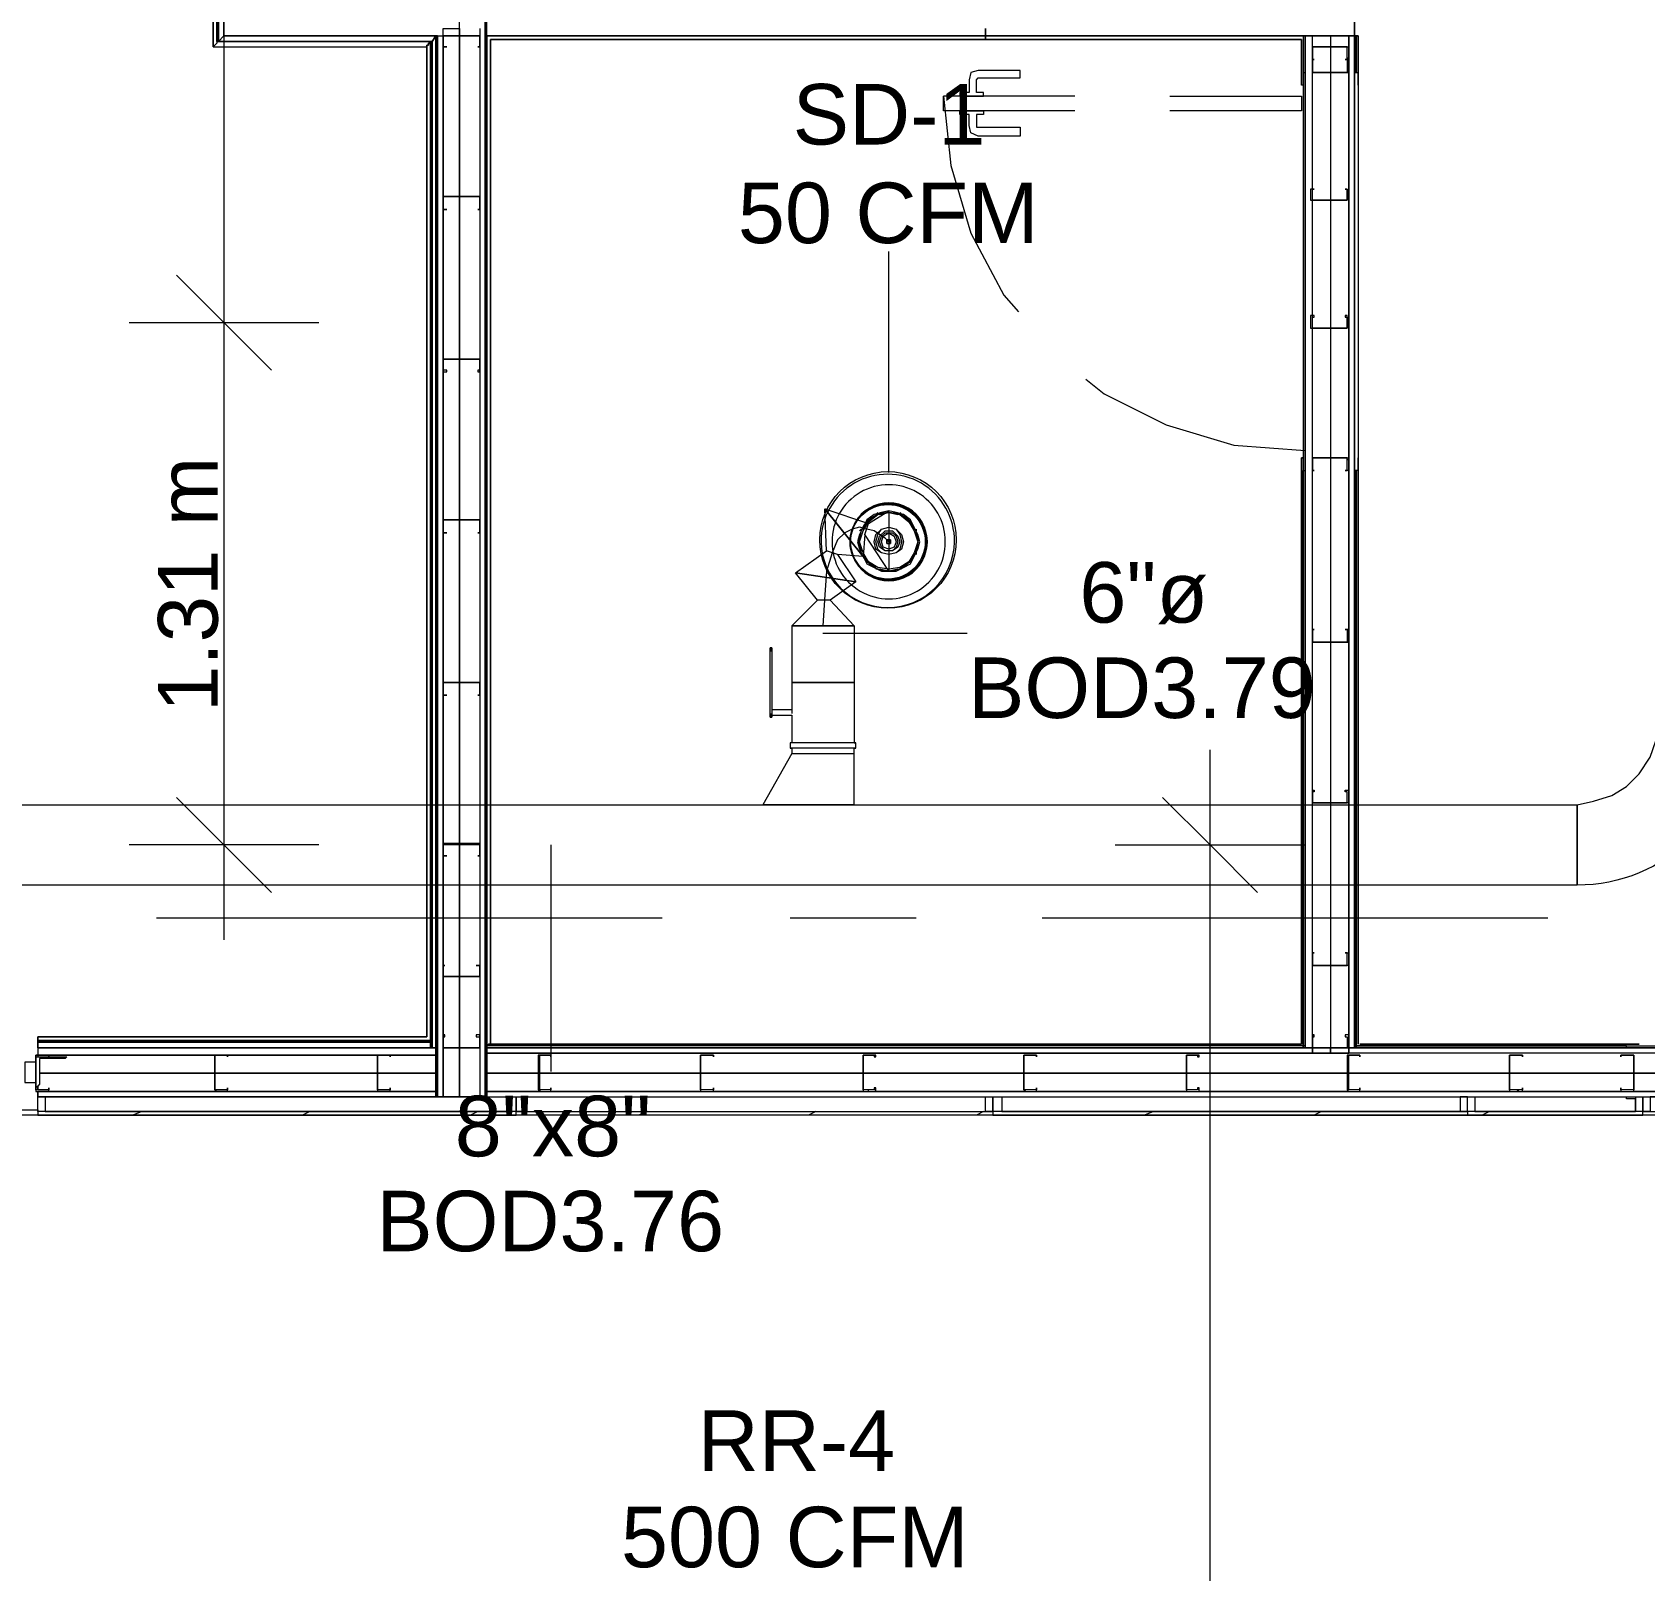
# Model space of a CAD drawing. Header units: metres. Extents: x -2 to 237, y -8 to 52.
# Drawn here: x 48.899 to 52.945, y 22.012 to 25.871 of the extents above; entities that cross this region are included whole.
import ezdxf

# ---------------------------------------------------------------- set-up
doc = ezdxf.new("R2010")
doc.units = ezdxf.units.M
doc.layers.add('HVAC - Ductos', color=5, linetype='Continuous', lineweight=0)
doc.layers.add('PDF4_Text', color=7, linetype='Continuous', lineweight=0)
doc.layers.add('PDF4_Geometry', color=7, linetype='Continuous', lineweight=0, true_color=0xaaaaaa)
doc.styles.add('PDF Helvetica', font='')
doc.styles.get('PDF Helvetica').set_extended_font_data('Helvetica')

msp = doc.modelspace()

# ---------------------------------------------------------------- linework, layer by layer
at = {"layer": 'HVAC - Ductos', "lineweight": 0}
for points in [[(49.3801, 33.0828), (49.3801, 25.1429), (49.3801, 23.5943)], [(51.0478, 24.7672), (51.0478, 25.3216)], [(49.4992, 25.0238), (49.3801, 25.1429), (49.261, 25.262)], [(49.1418, 25.1429), (49.3801, 25.1429), (49.6184, 25.1429)], [(50.9195, 24.561), (50.9653, 24.4923), (50.8142, 24.5153), (50.892, 24.5702), (50.8875, 24.6756), (50.9837, 24.5565), (50.9195, 24.561), (50.892, 24.5702)], [(50.9883, 24.6115), (50.9837, 24.5565), (50.8875, 24.6756), (50.9974, 24.6389), (51.0478, 24.671), (51.0478, 24.5198)], [(50.9837, 24.6252), (50.9974, 24.6481), (51.0157, 24.6573)], [(51.0478, 24.671), (51.0478, 24.5198), (50.9883, 24.6115), (50.9974, 24.6389)], [(51.0157, 24.6618), (51.0203, 24.6664)], [(51.0249, 24.6618), (51.0478, 24.6664), (51.0707, 24.6618)], [(51.0753, 24.6664), (51.0799, 24.6618), (51.0982, 24.6481), (51.112, 24.6252)], [(51.0478, 24.5931), (51.0432, 24.5977), (51.0387, 24.6023), (51.0249, 24.6115), (51.0111, 24.6206), (50.9929, 24.6252), (50.9745, 24.6297), (50.9562, 24.6252), (50.9379, 24.616), (50.9195, 24.5977), (50.9058, 24.5656), (50.892, 24.5198), (50.8875, 24.4602), (50.8829, 24.3824)], [(50.9745, 24.6206), (50.9791, 24.6252)], [(50.9791, 24.5702), (50.9745, 24.5931), (50.9791, 24.6206)], [(51.1166, 24.6252), (51.1166, 24.6206)], [(51.1166, 24.616), (51.1212, 24.5931), (51.1166, 24.5702), (51.1166, 24.5656), (51.1166, 24.561)], [(50.9791, 24.561), (50.9791, 24.5656), (50.9745, 24.5702)], [(51.0157, 24.5289), (50.9974, 24.5427), (50.9837, 24.561)], [(51.112, 24.561), (51.0982, 24.5427), (51.0799, 24.5289)], [(51.0203, 24.5244), (51.0157, 24.5244)], [(51.0707, 24.5244), (51.0478, 24.5198), (51.0249, 24.5244)], [(51.0799, 24.5244), (51.0753, 24.5244)], [(50.8691, 24.4465), (50.8142, 24.5153), (50.9653, 24.4923), (50.9012, 24.4465), (50.8691, 24.4465), (50.805, 24.3824), (50.9608, 24.3824), (50.9608, 24.2404), (50.9562, 24.2404), (50.9471, 24.2404), (50.9379, 24.2404), (50.9195, 24.2404), (50.9012, 24.2404), (50.8829, 24.2404), (50.8646, 24.2404), (50.8463, 24.2404), (50.8279, 24.2404), (50.8187, 24.2404), (50.8096, 24.2404), (50.805, 24.2404), (50.805, 24.1716), (50.7546, 24.1716)], [(50.9608, 24.3824), (50.9012, 24.4465)], [(50.805, 24.3824), (50.805, 24.2404), (50.8096, 24.2404), (50.8187, 24.2404), (50.8279, 24.2404), (50.8463, 24.2404), (50.8646, 24.2404), (50.8829, 24.2404), (50.9012, 24.2404), (50.9195, 24.2404), (50.9379, 24.2404), (50.9471, 24.2404), (50.9562, 24.2404), (50.9608, 24.2404), (50.9608, 24.0891), (50.9653, 24.0891), (50.9608, 24.0891), (50.9562, 24.0891), (50.9425, 24.0891), (50.9241, 24.0891), (50.9058, 24.0891), (50.8829, 24.0891), (50.86, 24.0891), (50.8417, 24.0891), (50.8233, 24.0891), (50.8096, 24.0891), (50.805, 24.0891), (50.8004, 24.0891), (50.8004, 24.0754), (50.805, 24.0754)], [(50.8829, 24.364), (51.2448, 24.364)], [(50.7546, 24.3274), (50.75, 24.3274)], [(50.75, 24.1624), (50.75, 24.1579), (50.75, 24.1533), (50.75, 24.1579), (50.75, 24.1624), (50.75, 24.3182)], [(50.7546, 24.3182), (50.7546, 24.1624), (50.7546, 24.1579), (50.7546, 24.1533), (50.7546, 24.1579), (50.7546, 24.1624), (50.7546, 24.1579), (50.805, 24.1579), (50.805, 24.0891), (50.8004, 24.0891)], [(50.75, 24.1533), (50.7546, 24.1533)], [(50.805, 24.1716), (50.805, 24.167), (50.805, 24.1624)], [(50.9608, 24.0754), (50.9653, 24.0754), (50.9608, 24.0754), (50.9562, 24.0754), (50.9425, 24.0754), (50.9241, 24.0754), (50.9058, 24.0754), (50.8829, 24.0754), (50.86, 24.0754), (50.8417, 24.0754), (50.8233, 24.0754), (50.8096, 24.0754), (50.805, 24.0754), (50.8004, 24.0754)], [(50.8187, 24.0754), (50.8096, 24.0754), (50.805, 24.0754), (50.805, 24.0617), (50.8096, 24.0617), (50.8187, 24.0617), (50.8279, 24.0617), (50.8463, 24.0617), (50.8646, 24.0617), (50.8829, 24.0617), (50.9012, 24.0617), (50.9195, 24.0617), (50.9379, 24.0617), (50.9471, 24.0617), (50.9562, 24.0617), (50.9608, 24.0617), (50.9608, 24.0754), (50.9562, 24.0754), (50.9471, 24.0754)], [(50.8279, 24.0754), (50.8233, 24.0754)], [(50.9241, 24.0754), (50.9195, 24.0754), (50.9012, 24.0754), (50.8829, 24.0754), (50.8646, 24.0754), (50.8463, 24.0754), (50.8417, 24.0754)], [(50.9425, 24.0754), (50.9379, 24.0754)], [(50.9653, 24.0754), (50.9653, 24.0891)], [(50.805, 24.0617), (50.7317, 23.9333), (50.7362, 23.9333), (50.7546, 23.9333), (50.7775, 23.9333), (50.805, 23.9333), (50.8829, 23.9333), (50.9104, 23.9333), (50.9379, 23.9333), (50.9516, 23.9333), (50.9608, 23.9333), (50.9608, 24.0617)], [(50.8509, 24.0617), (50.8554, 24.0617)], [(50.9104, 24.0617), (50.9149, 24.0617)], [(51.8542, 13.7255), (51.8542, 24.0708)], [(49.4992, 23.7134), (49.3801, 23.8326), (49.261, 23.9517)], [(51.7351, 23.9517), (51.8542, 23.8326), (51.9733, 23.7134)], [(50.9608, 23.9333), (50.9516, 23.9333), (50.9379, 23.9333), (50.9104, 23.9333), (50.8829, 23.9333), (50.805, 23.9333), (50.7775, 23.9333), (50.7546, 23.9333), (50.7362, 23.9333), (50.7317, 23.9333)], [(49.6184, 23.8326), (49.3801, 23.8326), (49.1418, 23.8326)], [(50.2002, 23.8326), (50.2002, 23.2644)], [(51.6159, 23.8326), (51.8542, 23.8326), (52.0925, 23.8326)]]:
    msp.add_lwpolyline(points, dxfattribs=at)
for points in [[(50.8783, 24.5931, 0.986385), (51.2128, 24.5931, 1.013803)], [(50.9058, 24.5931, 1.008118), (51.1898, 24.5931, 1.008095)], [(50.9516, 24.5931, 1.018255), (51.144, 24.5931, 1.018367)], [(52.7751, 23.7318), (52.7751, 23.9333), (52.8163, 23.9425), (52.8622, 23.9563), (52.8988, 23.9792), (52.9309, 24.0112), (52.9584, 24.0525), (52.9721, 24.0937), (52.9767, 24.1395), (53.1783, 24.1395, -0.419015)]]:
    msp.add_lwpolyline(points, format="xyb", close=True, dxfattribs=at)
for points in [[(51.1258, 24.5931), (51.1212, 24.6115), (51.112, 24.6297), (51.1028, 24.6481), (51.0845, 24.6618), (51.0661, 24.6664), (51.0478, 24.671), (51.0295, 24.6664), (51.0111, 24.6618), (50.9929, 24.6481), (50.9837, 24.6297), (50.9745, 24.6115), (50.9699, 24.5931), (50.9745, 24.5748), (50.9837, 24.5565), (50.9929, 24.5381), (51.0111, 24.5289), (51.0295, 24.5198), (51.0478, 24.5198), (51.0661, 24.5198), (51.0845, 24.5289), (51.1028, 24.5381), (51.112, 24.5565), (51.1212, 24.5748)], [(51.1212, 24.5931), (51.112, 24.5656), (51.0982, 24.5427), (51.0753, 24.5289), (51.0478, 24.5244), (51.0203, 24.5289), (50.9974, 24.5427), (50.9837, 24.5656), (50.9745, 24.5931), (50.9837, 24.6206), (50.9974, 24.6435), (51.0203, 24.6618), (51.0478, 24.6664), (51.0753, 24.6618), (51.0982, 24.6435), (51.112, 24.6206)], [(51.0845, 24.5931), (51.0799, 24.5748), (51.0661, 24.5656), (51.0478, 24.561), (51.0295, 24.5656), (51.0157, 24.5748), (51.0111, 24.5931), (51.0157, 24.6115), (51.0295, 24.6252), (51.0478, 24.6297), (51.0661, 24.6252), (51.0799, 24.6115)], [(51.0799, 24.5931), (51.0753, 24.5748), (51.0661, 24.5656), (51.0478, 24.561), (51.0295, 24.5656), (51.0203, 24.5748), (51.0157, 24.5931), (51.0203, 24.6115), (51.0295, 24.6252), (51.0478, 24.6297), (51.0661, 24.6252), (51.0753, 24.6115)], [(51.0753, 24.5931), (51.0707, 24.5793), (51.057, 24.5702), (51.0387, 24.5702), (51.0249, 24.5793), (51.0203, 24.5931), (51.0249, 24.6069), (51.0387, 24.6206), (51.057, 24.6206), (51.0707, 24.6069)], [(51.0707, 24.5931), (51.0661, 24.5793), (51.057, 24.5702), (51.0387, 24.5702), (51.0295, 24.5793), (51.0249, 24.5931), (51.0295, 24.6069), (51.0387, 24.616), (51.057, 24.616), (51.0661, 24.6069)], [(51.0661, 24.5931), (51.0616, 24.5793), (51.0478, 24.5748), (51.0341, 24.5793), (51.0295, 24.5931), (51.0341, 24.6069), (51.0478, 24.616), (51.0616, 24.6069)], [(51.0524, 24.5931), (51.0524, 24.5977), (51.0432, 24.5977), (51.0432, 24.5931), (51.0432, 24.5977), (51.0524, 24.5977)], [(51.0432, 24.5931), (51.0432, 24.5885), (51.0524, 24.5885), (51.0524, 24.5931), (51.0524, 24.5885), (51.0432, 24.5885)], [(50.805, 24.3824), (50.8096, 24.3824), (50.8187, 24.3824), (50.8279, 24.3824), (50.8463, 24.3824), (50.8646, 24.3824), (50.8829, 24.3824), (50.9012, 24.3824), (50.9195, 24.3824), (50.9379, 24.3824), (50.9471, 24.3824), (50.9562, 24.3824), (50.9608, 24.3824), (50.9562, 24.3824), (50.9471, 24.3824), (50.9379, 24.3824), (50.9195, 24.3824), (50.9012, 24.3824), (50.8829, 24.3824), (50.8646, 24.3824), (50.8463, 24.3824), (50.8279, 24.3824), (50.8187, 24.3824), (50.8096, 24.3824)], [(50.805, 24.3824), (50.8142, 24.3824), (50.8279, 24.3824), (50.8554, 24.3824), (50.8829, 24.3824), (50.9104, 24.3824), (50.9379, 24.3824), (50.9516, 24.3824), (50.9608, 24.3824), (50.9516, 24.3824), (50.9379, 24.3824), (50.9104, 24.3824), (50.8829, 24.3824), (50.8554, 24.3824), (50.8279, 24.3824), (50.8142, 24.3824)], [(50.9608, 24.3824), (50.9516, 24.3824), (50.9379, 24.3824), (50.9104, 24.3824), (50.8829, 24.3824), (50.8554, 24.3824), (50.8279, 24.3824), (50.8142, 24.3824), (50.805, 24.3824), (50.8142, 24.3824), (50.8279, 24.3824), (50.8554, 24.3824), (50.8829, 24.3824), (50.9104, 24.3824), (50.9379, 24.3824), (50.9516, 24.3824)], [(50.75, 24.3182), (50.75, 24.3228), (50.75, 24.3274), (50.75, 24.3228)], [(50.7546, 24.3182), (50.7546, 24.3228), (50.7546, 24.3274), (50.7546, 24.3228)], [(52.7751, 23.7318), (47.6712, 23.7318), (47.6712, 23.9333), (52.7751, 23.9333)]]:
    msp.add_lwpolyline(points, close=True, dxfattribs=at)
for centre, radius in [((51.046, 24.5977), 0.1714), ((51.0475, 24.5931), 0.0965), ((51.0466, 24.5931), 0.0949), ((51.046, 24.5931), 0.0935), ((51.0474, 24.5935), 0.0737)]:
    msp.add_circle(centre, radius, dxfattribs=at)
at = {"layer": 'PDF4_Geometry', "lineweight": 0}
for points in [[(52.2162, 25.8622), (52.2162, 27.4566), (52.2162, 25.8622)], [(49.3801, 25.8806), (49.3801, 25.8622), (49.9161, 25.8622), (49.9116, 25.8622), (49.9116, 23.324), (49.9116, 25.8622), (49.3801, 25.8622), (49.3801, 25.9859)], [(50.0216, 25.8806), (50.0216, 23.2003), (50.0353, 23.2003), (50.0399, 23.2003), (50.0399, 25.9859)], [(50.0353, 25.9859), (50.0353, 23.2003), (50.0353, 25.9722)], [(52.2162, 25.9859), (52.2162, 25.8622), (52.2162, 25.7706), (52.2162, 25.8622), (52.2162, 25.7706), (52.2253, 25.7706), (52.2253, 24.7718), (52.2162, 24.7718), (52.2162, 25.7706), (52.2162, 25.8622), (52.2162, 25.7706), (52.2162, 25.8622), (52.2162, 23.324), (52.2162, 25.8622), (52.2024, 25.8622), (52.2024, 23.324), (52.2024, 25.8622), (52.1566, 25.8622), (52.1566, 25.8347), (52.1566, 25.7706), (52.1566, 25.4499), (52.1566, 25.1291), (52.1566, 24.8038), (52.1566, 24.3411), (52.1566, 23.9379), (52.1566, 23.5301), (52.1566, 23.324), (52.1978, 23.324), (52.1566, 23.324), (52.1566, 23.3102), (52.2024, 23.3102), (52.2024, 23.324), (54.8093, 23.324)], [(49.3618, 25.9264), (49.3618, 25.8485), (49.3618, 25.9264), (49.3618, 25.8485), (49.3618, 25.8439), (49.3572, 25.8393), (49.3527, 25.8347), (49.8887, 25.8347), (49.8887, 23.3515), (48.9128, 23.3515), (48.9128, 23.3469), (48.9128, 23.3423), (48.9128, 23.3377), (48.9128, 23.324), (48.9128, 23.3377), (48.9128, 23.3423), (48.9128, 23.3469), (48.9128, 23.3515), (49.8887, 23.3515), (49.8887, 25.8347), (49.8887, 25.8393), (49.8933, 25.8393), (49.8933, 25.8439), (49.8979, 25.8439), (49.8979, 25.8485), (49.8979, 23.3377), (49.8979, 25.8485), (49.8979, 23.324), (49.8979, 25.8485), (49.9024, 25.8485), (49.8979, 25.8485), (49.3663, 25.8485), (49.3663, 25.9264), (49.3663, 25.8485), (49.9024, 25.8485), (49.9116, 25.8622), (49.9116, 23.2003), (50.0399, 23.2003), (50.0399, 25.8622), (50.0399, 25.8806)], [(49.3527, 25.9264), (49.3572, 25.9264), (49.3618, 25.9264), (49.3618, 25.8485), (49.3618, 25.9264), (49.3618, 25.8485), (49.8979, 25.8485), (49.3663, 25.8485), (49.3801, 25.8622), (49.9024, 25.8622), (49.3801, 25.8622)], [(49.3527, 25.9264), (49.3527, 25.8347), (49.3527, 25.9264)], [(49.3663, 25.9264), (49.3663, 25.8485), (49.9024, 25.8485), (49.9116, 25.8622), (49.3801, 25.8622), (49.3663, 25.8485), (49.3663, 25.9264)], [(49.3801, 25.9264), (49.3801, 25.8622), (49.3801, 25.9264)], [(50.0216, 25.8806), (50.0216, 23.2003), (49.9711, 23.2003), (49.9711, 23.324), (49.9711, 23.5027), (49.9711, 23.8326), (49.9711, 24.2404), (49.9711, 24.6481), (49.9711, 25.0513), (49.9711, 25.459), (49.9711, 25.8622), (49.9711, 25.931)], [(49.3801, 25.8622), (49.9299, 25.8622), (49.9299, 25.8806)], [(49.9116, 23.2003), (49.9116, 25.8622)], [(49.9161, 25.8622), (49.9161, 23.2003), (49.9116, 23.2003)], [(49.9116, 25.8622), (49.9161, 25.8622)], [(49.9299, 23.2003), (49.9299, 25.8806), (49.9711, 25.8806), (49.9711, 25.8622), (49.9711, 25.459), (49.9711, 25.0513), (49.9711, 24.6481), (49.9711, 24.2404), (49.9711, 23.8326), (49.9711, 23.5027), (49.9711, 23.324), (49.9711, 23.2003), (49.9299, 23.2003), (49.9161, 23.2003), (49.9161, 25.8622), (49.9299, 25.8622), (49.9299, 23.2003), (54.9147, 23.2003)], [(52.2162, 25.8806), (52.2162, 25.8622), (51.2906, 25.8622), (52.2162, 25.8622), (52.0925, 25.8622), (51.2906, 25.8622), (51.2906, 25.8576), (51.2906, 25.8622), (52.0925, 25.8622), (51.2906, 25.8622), (51.9275, 25.8622), (51.2906, 25.8622), (52.0925, 25.8622), (52.0925, 23.324), (50.0399, 23.324), (52.0925, 23.324), (52.1107, 23.324), (52.1978, 23.324), (52.1107, 23.324), (50.0399, 23.324), (50.0399, 25.8622), (50.0399, 23.3698), (50.0399, 25.8622), (50.0399, 23.324)], [(50.0399, 23.3286), (50.0399, 25.8622), (50.0399, 23.324)], [(51.2906, 25.8622), (50.0399, 25.8622), (51.2906, 25.8622)], [(51.2906, 25.8622), (50.0399, 25.8622), (51.2906, 25.8622)], [(50.0399, 25.8622), (51.2906, 25.8622)], [(50.0399, 25.8622), (51.2906, 25.8622), (50.0399, 25.8622)], [(50.0399, 25.8622), (51.2906, 25.8622)], [(50.0399, 23.3286), (50.0399, 25.8622), (50.0399, 23.324)], [(51.2906, 25.8806), (51.2906, 25.8622), (51.2906, 25.8806)], [(52.0925, 25.8622), (51.2906, 25.8622), (52.0925, 25.8622)], [(52.0925, 25.8622), (51.2906, 25.8622), (52.0925, 25.8622)], [(52.0833, 25.853), (52.0833, 25.7385)], [(52.0833, 25.853), (52.0833, 25.7385)], [(52.0833, 25.853), (52.0833, 25.7385)], [(52.0833, 25.853), (52.0833, 25.7385)], [(52.1107, 25.8622), (52.0925, 25.8622), (52.0925, 25.7706), (52.0925, 25.8622), (52.0879, 25.8622), (52.0879, 25.7706), (52.0879, 24.7718), (52.0925, 24.7718), (52.0925, 23.324)], [(52.0925, 25.7706), (52.0925, 25.8622), (52.0925, 25.7706)], [(52.0925, 25.7706), (52.0925, 25.8622), (52.0925, 25.7706)], [(52.1107, 23.324), (52.1107, 25.8622)], [(52.2253, 25.8622), (52.2253, 25.7385)], [(52.2253, 25.8622), (52.2253, 25.7385)], [(52.0879, 25.7385), (52.0833, 25.7385)], [(52.0879, 25.7385), (52.0833, 25.7385)], [(51.5151, 25.711), (51.1853, 25.711), (51.2036, 25.5369), (51.254, 25.3674), (51.3365, 25.2116), (51.3731, 25.1704)], [(51.5151, 25.6743), (51.1853, 25.6743), (51.1853, 25.711)], [(51.7534, 25.711), (52.0833, 25.711), (52.0833, 25.6743), (51.7534, 25.6743)], [(51.5427, 25.0009), (51.5885, 24.9642), (51.7442, 24.8864), (51.9137, 24.8359), (52.0925, 24.8222)], [(52.0925, 23.3286), (52.0925, 24.7718)], [(52.0925, 23.3286), (52.0925, 24.7718)], [(52.2162, 24.7718), (52.2162, 23.324)], [(52.2162, 24.7718), (52.2162, 23.324)], [(50.4797, 23.6493), (49.2106, 23.6493)], [(51.1166, 23.6493), (50.8004, 23.6493)], [(52.7018, 23.6493), (51.4327, 23.6493)], [(48.9128, 23.324), (48.9128, 23.3377), (49.9024, 23.3377)], [(48.9128, 23.324), (48.9128, 23.3377), (49.9024, 23.3377)], [(49.9024, 23.324), (48.9128, 23.324)], [(48.9128, 23.324), (49.9116, 23.324)], [(48.9128, 23.324), (48.9128, 23.3056), (48.9128, 23.3011)], [(49.9116, 23.324), (48.9128, 23.324), (49.9116, 23.324)], [(48.9128, 23.324), (48.9128, 23.3056)], [(49.9116, 23.324), (48.9128, 23.324)], [(49.9024, 23.324), (48.9128, 23.324)], [(48.9128, 23.3056), (48.9128, 23.3011)], [(50.049, 23.3332), (50.0444, 23.3332), (50.0399, 23.3286), (50.0399, 23.324)], [(50.049, 23.3332), (50.0444, 23.3332), (50.0399, 23.3286), (50.0399, 23.324)], [(52.0925, 23.3286), (50.0399, 23.3286)], [(52.0925, 23.3286), (50.0399, 23.3286)], [(54.9147, 23.3102), (50.0399, 23.3102), (52.1107, 23.3102), (52.1107, 23.324), (50.0399, 23.324), (50.0399, 23.2003), (54.9147, 23.2003)], [(50.0399, 23.324), (52.0925, 23.324), (50.0399, 23.324)], [(52.0925, 23.324), (52.1107, 23.324), (52.0925, 23.324)], [(52.0925, 23.324), (52.1107, 23.324)], [(52.2024, 23.324), (52.2162, 23.324), (52.2024, 23.324)], [(52.2024, 23.324), (54.8231, 23.324), (54.8231, 23.3102)], [(52.2024, 23.324), (52.2024, 23.3102)], [(54.8231, 23.3102), (52.2024, 23.3102)], [(52.2162, 23.324), (54.8093, 23.324)], [(52.2162, 23.324), (54.8093, 23.324)], [(48.9082, 23.2874), (48.8807, 23.2874), (48.8807, 23.237), (48.9082, 23.237)], [(53.0821, 23.2598), (52.9171, 23.2598), (52.6056, 23.2598), (52.1978, 23.2598), (51.7946, 23.2598), (51.3869, 23.2598), (50.9837, 23.2598), (50.576, 23.2598), (50.1728, 23.2598), (50.576, 23.2598), (50.9837, 23.2598), (51.3869, 23.2598), (51.7946, 23.2598), (52.1978, 23.2598), (52.6056, 23.2598), (52.9171, 23.2598), (53.0821, 23.2598)], [(53.838, 23.2003), (52.9584, 23.2003), (52.9584, 23.1636), (52.94, 23.1636), (53.8564, 23.1636), (54.956, 23.1636), (54.9606, 23.1636), (54.9606, 23.1545), (54.956, 23.1545), (53.8564, 23.1545), (52.94, 23.1545), (52.94, 23.1636), (52.5002, 23.1636), (51.309, 23.1636), (51.309, 23.1545), (52.5002, 23.1545), (52.94, 23.1545), (52.5002, 23.1545), (51.309, 23.1545), (50.1132, 23.1545), (48.9128, 23.1545)], [(52.9217, 23.2003), (52.94, 23.2003)], [(52.94, 23.2003), (52.94, 23.1636)], [(52.94, 23.1545), (52.94, 23.1636), (52.94, 23.2003), (52.9584, 23.2003)], [(48.9311, 23.1636), (50.0903, 23.1636)], [(49.1739, 23.1636), (49.151, 23.1545)], [(49.5954, 23.1636), (49.5772, 23.1545)], [(50.017, 23.1636), (49.9986, 23.1545)], [(50.1315, 23.1636), (51.2906, 23.1636)], [(50.4431, 23.1636), (50.4201, 23.1545)], [(50.8646, 23.1636), (50.8463, 23.1545)], [(51.286, 23.1636), (51.2678, 23.1545)], [(51.3319, 23.1636), (52.4819, 23.1636)], [(51.7122, 23.1636), (51.6892, 23.1545)], [(52.1337, 23.1636), (52.1153, 23.1545)], [(52.5002, 23.1636), (52.5002, 23.1545)], [(52.5185, 23.1636), (52.9217, 23.1636)], [(52.5552, 23.1636), (52.5369, 23.1545)], [(52.94, 23.1636), (52.9217, 23.1636)]]:
    msp.add_lwpolyline(points, dxfattribs=at)
for points in [[(49.9024, 25.8485), (49.9024, 23.324), (49.9024, 25.8485), (49.9116, 25.8622)], [(50.0216, 25.8622), (49.9299, 25.8622), (49.9299, 25.8347), (49.9391, 25.8347), (49.9299, 25.8347), (49.9299, 25.8622), (50.0216, 25.8622), (50.0216, 25.8347)], [(50.0399, 25.8622), (51.2906, 25.8622)], [(50.0399, 23.324), (52.0879, 23.324), (52.0879, 24.7718), (52.0879, 23.324), (50.0399, 23.324), (50.0399, 23.3286), (50.0444, 23.3332), (50.049, 23.3332), (50.049, 25.853), (50.049, 23.3332), (52.0833, 23.3332), (50.049, 23.3332), (52.0833, 23.3332), (50.049, 23.3332), (50.049, 25.853), (50.049, 23.3332), (50.0444, 23.3332), (50.0399, 23.3286), (50.0399, 23.324), (52.0925, 23.324)], [(50.0536, 25.8622), (51.2906, 25.8622), (51.2906, 25.8576), (51.2906, 25.853), (50.049, 25.853), (51.2906, 25.853), (50.049, 25.853), (51.2906, 25.853), (51.2906, 25.8576), (51.2906, 25.8622)], [(52.0833, 25.853), (51.2906, 25.853)], [(52.0833, 25.853), (51.2906, 25.853)], [(52.0833, 25.7385), (52.0833, 25.853)], [(52.0925, 24.7718), (52.0925, 23.324), (52.0925, 24.7718), (52.0925, 23.324), (52.0925, 25.8622), (52.0925, 25.7706), (52.0925, 25.8622), (52.0879, 25.8622), (52.0879, 25.7706), (52.0925, 25.7706)], [(52.0925, 25.8622), (52.0925, 23.324)], [(52.1107, 23.324), (52.1107, 25.8622), (52.1566, 25.8622), (52.1566, 25.8347), (52.1566, 25.7706), (52.1566, 25.4499), (52.1566, 25.1291), (52.1566, 24.8038), (52.1566, 24.3411), (52.1566, 23.9379), (52.1566, 23.5301), (52.1566, 23.324)], [(52.2162, 25.8622), (52.2162, 23.324), (52.2024, 23.324), (52.2162, 23.324)], [(52.2162, 25.8622), (52.2208, 25.8622), (52.2253, 25.8622), (52.2208, 25.8622), (52.2208, 25.7706), (52.2208, 25.8622), (52.2253, 25.8622), (52.2208, 25.8622), (52.2162, 25.8622), (52.2162, 25.8072)], [(52.2253, 25.7385), (52.2253, 25.8622)], [(52.2253, 25.8622), (52.2253, 25.7385)], [(49.8887, 25.8347), (49.8887, 25.8393), (49.8933, 25.8393), (49.8933, 25.8439), (49.8979, 25.8439), (49.8979, 25.8485), (49.3618, 25.8485), (49.8979, 25.8485), (49.8979, 25.8439), (49.8933, 25.8439), (49.8933, 25.8393), (49.8887, 25.8393), (49.8887, 25.8347), (49.8887, 25.8393), (49.8933, 25.8393), (49.8933, 25.8439), (49.8979, 25.8439), (49.8979, 25.8485), (49.8979, 23.3377), (49.8979, 25.8485), (49.3618, 25.8485), (49.3618, 25.8439), (49.3572, 25.8393), (49.3527, 25.8347)], [(50.017, 25.8347), (50.0216, 25.8347)], [(52.1107, 25.8301), (52.1107, 25.8347), (52.1978, 25.8347), (52.2024, 25.8347), (52.2024, 25.8301), (52.2024, 25.8027), (52.1932, 25.8027), (52.1978, 25.8027), (52.1978, 25.8301), (52.1978, 25.8347), (52.1107, 25.8347), (52.1107, 25.8301), (52.1107, 25.8027)], [(51.2723, 25.7568), (51.3777, 25.7568), (51.3777, 25.7752), (51.2723, 25.7752), (51.254, 25.7706), (51.2494, 25.7523), (51.2494, 25.7202), (51.2265, 25.7202), (51.2265, 25.711), (51.286, 25.711), (51.286, 25.7202), (51.2678, 25.7202), (51.2678, 25.7523)], [(52.1107, 25.8027), (52.1107, 25.7706), (52.1978, 25.7706), (52.2024, 25.7706), (52.2024, 25.8027), (52.1932, 25.8027), (52.1978, 25.8027), (52.1978, 25.7706), (52.1107, 25.7706), (52.1107, 25.8027), (52.1153, 25.8027)], [(52.1153, 25.8027), (52.1107, 25.8027)], [(51.2678, 25.6331), (51.2723, 25.6331), (51.3777, 25.6331), (51.3777, 25.6103), (51.2723, 25.6103), (51.254, 25.6194), (51.2494, 25.6377), (51.2494, 25.6652), (51.2265, 25.6652), (51.2265, 25.6743), (51.286, 25.6743), (51.286, 25.6652), (51.2678, 25.6652), (51.2678, 25.6377)], [(50.0216, 25.427), (50.0216, 25.4544), (50.0216, 25.459), (49.9299, 25.459), (49.9299, 25.4544), (49.9299, 25.427), (49.9391, 25.427), (49.9299, 25.427), (49.9299, 25.4544), (49.9299, 25.459), (50.0216, 25.459), (50.0216, 25.4544), (50.0216, 25.427), (50.017, 25.427)], [(52.1062, 25.4774), (52.1062, 25.4499), (52.1107, 25.4499), (52.1978, 25.4499), (52.1978, 25.4774), (52.1932, 25.4774), (52.1978, 25.4774), (52.1978, 25.4499), (52.1107, 25.4499), (52.1107, 25.4774), (52.1153, 25.4774)], [(52.1062, 25.1612), (52.1062, 25.1291), (52.1107, 25.1291), (52.1978, 25.1291), (52.1978, 25.1612), (52.1932, 25.1612), (52.1932, 25.1567), (52.1978, 25.1567), (52.1978, 25.1291), (52.1107, 25.1291), (52.1107, 25.1567), (52.1153, 25.1567), (52.1153, 25.1612)], [(50.0216, 25.0192), (50.0216, 25.0513), (49.9299, 25.0513), (49.9299, 25.0192), (49.9391, 25.0192), (49.9391, 25.0238), (49.9299, 25.0238), (49.9299, 25.0513), (50.0216, 25.0513), (50.0216, 25.0238), (50.017, 25.0238), (50.017, 25.0192)], [(52.0833, 23.3332), (52.0833, 24.8038)], [(52.0879, 24.8038), (52.0833, 24.8038), (52.0833, 23.3332), (52.0833, 24.8038)], [(52.1107, 24.7993), (52.1107, 24.8038), (52.1978, 24.8038), (52.2024, 24.8038), (52.2024, 24.7993), (52.2024, 24.7718), (52.1932, 24.7718), (52.1978, 24.7718), (52.1978, 24.7993), (52.1978, 24.8038), (52.1107, 24.8038), (52.1107, 24.7993), (52.1107, 24.7718)], [(52.2253, 23.3332), (52.2253, 24.8038)], [(52.2253, 23.3332), (52.2253, 24.8038)], [(52.1153, 24.7718), (52.1107, 24.7718)], [(52.2162, 23.324), (52.8988, 23.324), (52.8988, 23.3286), (53.8976, 23.3286), (53.8976, 23.324), (52.8988, 23.324), (52.2162, 23.324), (52.8988, 23.324), (52.2208, 23.324), (52.2208, 24.7718), (52.2208, 23.324), (52.8988, 23.324)], [(52.2162, 23.324), (52.2162, 24.7718)], [(50.0216, 24.616), (50.0216, 24.6435), (50.0216, 24.6481), (49.9299, 24.6481), (49.9299, 24.6435), (49.9299, 24.616), (49.9391, 24.616), (49.9299, 24.616), (49.9299, 24.6435), (49.9299, 24.6481), (50.0216, 24.6481), (50.0216, 24.6435), (50.0216, 24.616), (50.017, 24.616)], [(52.2162, 23.3286), (52.8988, 23.3286), (52.2162, 23.3286), (52.2162, 24.671)], [(52.1107, 24.3732), (52.1107, 24.3457), (52.1107, 24.3411), (52.1978, 24.3411), (52.2024, 24.3411), (52.2024, 24.3457), (52.2024, 24.3732), (52.1932, 24.3732), (52.1978, 24.3732), (52.1978, 24.3457), (52.1978, 24.3411), (52.1107, 24.3411), (52.1107, 24.3457), (52.1107, 24.3732), (52.1153, 24.3732)], [(50.0216, 24.2082), (50.0216, 24.2404), (49.9299, 24.2404), (49.9299, 24.2082), (49.9391, 24.2082), (49.9299, 24.2082), (49.9299, 24.2404), (50.0216, 24.2404), (50.0216, 24.2082), (50.017, 24.2082)], [(52.1153, 23.97), (52.1153, 23.9655), (52.1107, 23.9655), (52.1107, 23.9379), (52.1978, 23.9379), (52.1978, 23.9655), (52.1932, 23.9655), (52.1932, 23.97), (52.2024, 23.97), (52.2024, 23.9379), (52.1978, 23.9379), (52.1107, 23.9379), (52.1107, 23.97)], [(50.0216, 23.8326), (49.9299, 23.8326), (49.9299, 23.805), (49.9391, 23.805), (49.9299, 23.805), (49.9299, 23.8326), (49.9299, 23.8372), (50.0216, 23.8372), (50.0216, 23.8326), (50.0216, 23.805)], [(50.017, 23.805), (50.0216, 23.805)], [(52.1107, 23.5347), (52.1107, 23.5301), (52.1978, 23.5301), (52.1978, 23.5347), (52.1978, 23.5623), (52.1932, 23.5623), (52.2024, 23.5623), (52.2024, 23.5347), (52.2024, 23.5301), (52.1978, 23.5301), (52.1107, 23.5301), (52.1107, 23.5347), (52.1107, 23.5623)], [(52.1153, 23.5623), (52.1107, 23.5623)], [(49.9299, 23.5301), (49.9299, 23.5027), (50.0216, 23.5027), (50.0216, 23.5301), (50.0124, 23.5301), (50.0216, 23.5301), (50.0216, 23.5027), (49.9299, 23.5027), (49.9299, 23.5301), (49.9345, 23.5301)], [(49.9299, 23.356), (49.9299, 23.324), (50.0216, 23.324), (50.0216, 23.356), (50.0124, 23.356), (50.0124, 23.3515), (50.0216, 23.3515), (50.0216, 23.324), (49.9299, 23.324), (49.9299, 23.3515), (49.9345, 23.3515), (49.9345, 23.356)], [(52.1107, 23.356), (52.1107, 23.324), (52.1978, 23.324), (52.2024, 23.324), (52.2024, 23.356), (52.1932, 23.356), (52.1932, 23.3515), (52.1978, 23.3515), (52.1978, 23.324), (52.1107, 23.324), (52.1107, 23.3515), (52.1153, 23.3515), (52.1153, 23.356)], [(48.9403, 23.3056), (48.9082, 23.3056), (48.9082, 23.2186), (48.9082, 23.214), (48.9403, 23.214), (48.9403, 23.2232), (48.9403, 23.2186), (48.9082, 23.2186), (48.9082, 23.3056), (48.9403, 23.3056), (48.9403, 23.3011)], [(48.9128, 23.3423), (49.8979, 23.3423)], [(48.9128, 23.3377), (49.8979, 23.3377)], [(49.9116, 23.3056), (48.9128, 23.3056), (49.9116, 23.3056), (49.9116, 23.324), (49.9116, 23.2003), (48.9128, 23.2003), (48.9128, 23.214), (49.9116, 23.214), (49.9116, 23.2598), (49.765, 23.2598), (49.3572, 23.2598), (48.9174, 23.2598), (49.3572, 23.2598), (49.765, 23.2598), (49.9116, 23.2598)], [(49.3893, 23.3056), (49.3618, 23.3056), (49.3572, 23.3056), (49.3572, 23.2186), (49.3618, 23.214), (49.3893, 23.214), (49.3893, 23.2232), (49.3893, 23.2186), (49.3618, 23.2186), (49.3572, 23.2186), (49.3572, 23.3056), (49.3618, 23.3056), (49.3893, 23.3056), (49.3893, 23.3011)], [(49.797, 23.3056), (49.765, 23.3056), (49.765, 23.2186), (49.765, 23.214), (49.797, 23.214), (49.797, 23.2232), (49.797, 23.2186), (49.765, 23.2186), (49.765, 23.3056), (49.797, 23.3056), (49.797, 23.3011)], [(50.2002, 23.3056), (50.1728, 23.3056), (50.1682, 23.3056), (50.1682, 23.2186), (50.1728, 23.2186), (50.1728, 23.214), (50.2002, 23.214), (50.2002, 23.2232), (50.2002, 23.2186), (50.1728, 23.2186), (50.1728, 23.3056), (50.2002, 23.3056), (50.2002, 23.3011)], [(50.608, 23.3056), (50.576, 23.3056), (50.576, 23.2186), (50.576, 23.214), (50.608, 23.214), (50.608, 23.2232), (50.608, 23.2186), (50.576, 23.2186), (50.576, 23.3056), (50.608, 23.3056), (50.608, 23.3011)], [(51.0157, 23.3056), (50.9837, 23.3056), (50.9837, 23.2186), (50.9837, 23.214), (51.0157, 23.214), (51.0157, 23.2232), (51.0111, 23.2232), (51.0111, 23.2186), (50.9837, 23.2186), (50.9837, 23.3056), (51.0111, 23.3056), (51.0111, 23.3011), (51.0157, 23.3011)], [(51.4189, 23.3056), (51.3915, 23.3056), (51.3869, 23.3056), (51.3869, 23.2186), (51.3915, 23.214), (51.4189, 23.214), (51.4189, 23.2232), (51.4189, 23.2186), (51.3915, 23.2186), (51.3869, 23.2186), (51.3869, 23.3056), (51.3915, 23.3056), (51.4189, 23.3056), (51.4189, 23.3011)], [(51.8267, 23.3056), (51.7946, 23.3056), (51.7946, 23.2186), (51.7946, 23.214), (51.8267, 23.214), (51.8267, 23.2232), (51.8221, 23.2232), (51.8221, 23.2186), (51.7946, 23.2186), (51.7946, 23.3056), (51.8221, 23.3056), (51.8221, 23.3011), (51.8267, 23.3011)], [(52.1107, 23.3102), (52.1566, 23.3102), (52.1566, 23.324), (52.1107, 23.324)], [(52.2299, 23.3056), (52.2024, 23.3056), (52.1978, 23.3056), (52.1978, 23.2186), (52.2024, 23.214), (52.2299, 23.214), (52.2299, 23.2232), (52.2299, 23.2186), (52.2024, 23.2186), (52.2024, 23.3056), (52.2299, 23.3056), (52.2299, 23.3011)], [(52.2299, 23.3332), (52.9309, 23.3332)], [(52.2299, 23.3332), (52.9309, 23.3332)], [(52.6377, 23.3056), (52.6056, 23.3056), (52.6056, 23.2186), (52.6056, 23.214), (52.6377, 23.214), (52.6377, 23.2232), (52.6377, 23.2186), (52.6056, 23.2186), (52.6056, 23.3056), (52.6377, 23.3056), (52.6377, 23.3011)], [(52.885, 23.214), (52.9171, 23.214), (52.9171, 23.2186), (52.9171, 23.3056), (52.885, 23.3056), (52.885, 23.3011), (52.885, 23.3056), (52.9171, 23.3056), (52.9171, 23.2186), (52.885, 23.2186), (52.885, 23.2232)], [(48.9861, 23.3011), (48.9815, 23.2965), (48.9769, 23.2965), (48.9174, 23.2965), (48.9174, 23.2324), (48.9128, 23.2278), (48.9082, 23.2232), (48.9082, 23.3011)], [(48.9128, 23.2186), (48.9128, 23.2278)], [(50.0399, 23.2598), (50.1682, 23.2598)], [(46.9748, 23.1545), (46.9748, 23.1636), (46.425, 23.1636), (46.425, 23.2003), (46.4433, 23.2003), (46.9564, 23.2003), (46.9748, 23.2003), (46.9748, 23.1682), (48.9128, 23.1682), (48.9128, 23.1545), (50.1132, 23.1545), (50.1132, 23.1636), (48.9128, 23.1636), (48.9128, 23.1545)], [(49.9116, 23.214), (48.9128, 23.214), (48.9128, 23.2003), (49.9116, 23.2003)], [(48.9128, 23.1636), (48.9128, 23.2003), (48.9311, 23.2003), (48.9311, 23.1636)], [(50.1728, 23.214), (50.0399, 23.214)], [(50.0903, 23.1636), (50.0903, 23.2003), (50.1132, 23.2003), (50.1132, 23.1636)], [(50.1132, 23.1636), (50.1132, 23.2003), (50.1315, 23.2003), (50.1315, 23.1636)], [(50.576, 23.214), (50.2002, 23.214)], [(50.9837, 23.214), (50.608, 23.214)], [(51.3915, 23.214), (51.0111, 23.214)], [(51.2906, 23.1636), (51.2906, 23.2003), (51.309, 23.2003), (51.309, 23.1636)], [(51.309, 23.1636), (51.309, 23.2003), (51.3319, 23.2003), (51.3319, 23.1636)], [(51.7946, 23.214), (51.4189, 23.214)], [(52.2024, 23.214), (51.8267, 23.214)], [(52.6056, 23.214), (52.2299, 23.214)], [(52.5002, 23.2003), (52.4819, 23.2003), (52.4819, 23.1636), (52.5002, 23.1636), (52.5002, 23.2003), (52.5185, 23.2003), (52.5185, 23.1636), (52.5002, 23.1636)], [(52.885, 23.214), (52.6377, 23.214)], [(52.9217, 23.2003), (52.9217, 23.1636), (52.9217, 23.1957), (52.8988, 23.1957), (52.8988, 23.2003)], [(53.05, 23.214), (52.9171, 23.214)], [(50.1132, 23.1545), (50.1132, 23.1636), (51.309, 23.1636), (51.309, 23.1545)]]:
    msp.add_lwpolyline(points, close=True, dxfattribs=at)
at = {"layer": 'PDF4_Geometry', "color": 254, "lineweight": 0, "true_color": 0xd2d2d2}
for points in [[(52.1932, 25.8027), (52.1978, 25.8027)], [(52.1978, 25.8072), (52.2024, 25.8072)], [(49.9299, 25.0421), (49.9299, 25.0467)], [(52.1978, 24.7993), (52.2024, 24.7993)], [(52.1199, 24.3411), (52.1245, 24.3411)], [(50.1682, 23.2736), (50.1728, 23.2736)], [(50.576, 23.2965), (50.576, 23.3011)], [(52.1978, 23.2919), (52.2024, 23.2919)], [(50.9974, 23.214), (50.9974, 23.2186)], [(52.6239, 23.214), (52.6285, 23.2186)]]:
    msp.add_lwpolyline(points, dxfattribs=at)

# ---------------------------------------------------------------- texts
at = {"layer": 'PDF4_Text', "lineweight": 0, "char_height": 0.1519, "attachment_point": 4, "style": 'PDF Helvetica'}
for s, insert in [('SD-1', (50.8068, 25.6646)), ('50 CFM', (50.6693, 25.4172)), ('6"ø', (51.5261, 24.4642)), ('BOD3.79', (51.2466, 24.2259)), ('8"x8"', (49.9591, 23.1263)), ('BOD3.76', (49.7621, 22.8881)), ('RR-4', (50.5685, 22.3383)), ('500 CFM', (50.3761, 22.0954))]:
    msp.add_mtext(s, dxfattribs=dict(at, insert=insert))
at = {"layer": 'PDF4_Text', "lineweight": 0, "insert": (49.2905, 24.166), "char_height": 0.15002, "attachment_point": 4, "rotation": 90, "style": 'PDF Helvetica'}
msp.add_mtext('1.31 m', dxfattribs=at)

doc.saveas('drawing.dxf')
